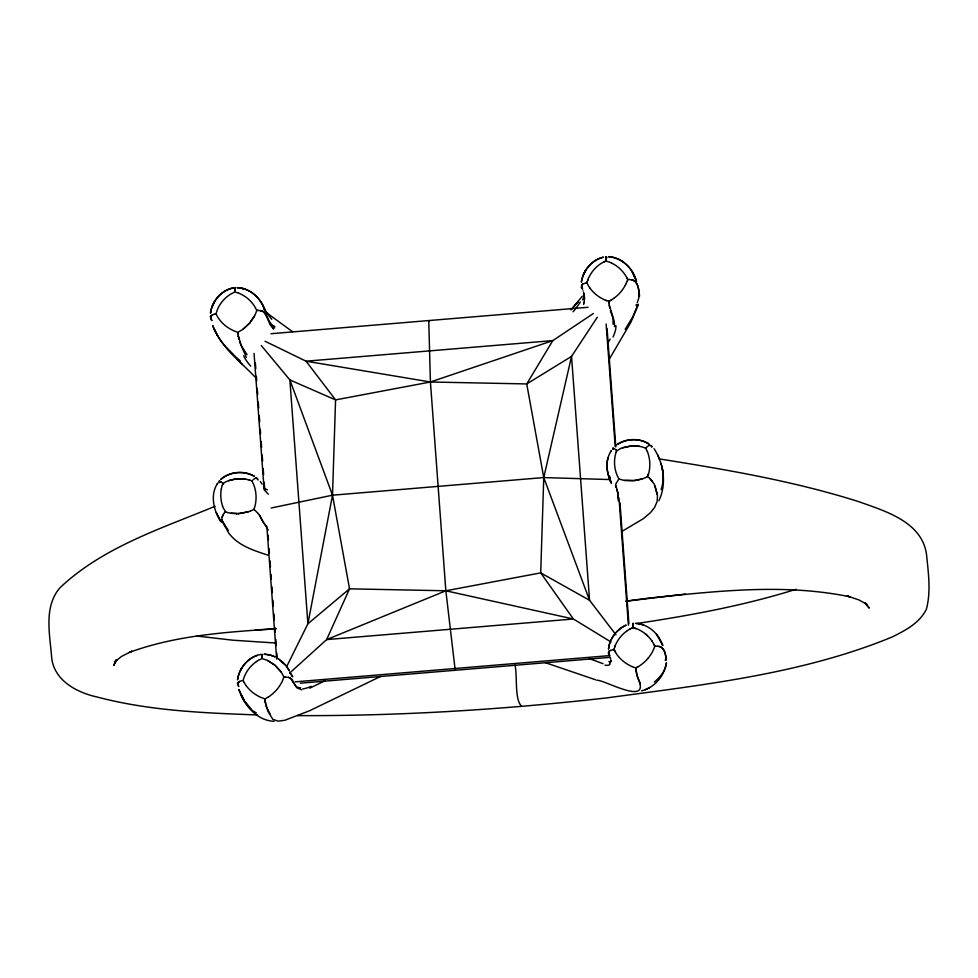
<?xml version="1.0" encoding="UTF-8"?>
<svg xmlns="http://www.w3.org/2000/svg" width="978" height="978" viewBox="0 0 978 978"><rect width="100%" height="100%" fill="white"/><g stroke="black" fill="none" stroke-linecap="round" stroke-linejoin="round"><path stroke-width="1.47" d="M234.879 290.723L234.867 289.72A13.056 0.746 85.1 0 1 234.867 289.317M605.773 258.779L605.773 259.781M660.871 463.327C663.866 471.714 663.964 481.139 661.14 489.587M234.879 289.39L235.123 287.618L235.588 288.119M605.785 258.449L606.03 256.676L606.788 257.825M262.141 654.331C261.97 657.742 261.639 653.316 262.691 654.71M665.786 660.394C666.238 655.749 664.551 646.421 658.084 646.299A12.958 2.115 -4.1 0 0 657.619 646.25L657.534 646.238M224.145 513.23A13.826 2.164 -49.9 0 0 223.192 514.77C219.316 520.602 225.845 526.665 227.984 531.861C236.945 545.418 253.632 550.406 268.229 555.26M616.299 483.266L616.14 483.597A17.139 2.69 -49.9 0 0 615.7 484.807L617.986 493.303M615.565 485.577L615.871 487.399M211.04 318.742L210.576 316.041L213.106 314.561M210.404 316.664L212.422 314.806M608.499 649.037L609.649 643.157M614.575 326.64L614.184 321.102L609.208 304.879L609.746 308.18M608.524 648.72C609.783 638.634 616.739 629.477 625.908 625.162M219.182 481.958L219.463 482.655L219.243 481.042L220.894 481.824L219.341 481.042M612.815 448.303L613.072 449.452L612.998 448.193A17.139 1.333 40.9 0 1 613.524 448.34L613.719 448.437M639.588 296.2C638.854 290.674 638.353 280.283 630.981 279.708A12.958 2.164 -4.3 0 0 630.565 279.659L630.321 279.635A14.205 2.445 -4.6 0 0 629.319 279.525L628.573 279.525A10.428 1.638 -3.8 0 0 628.255 279.476L628.243 279.512M210.49 313.094C211.81 300.992 221.517 289.916 233.62 287.789M237.581 679.637C239.219 667.668 248.73 656.421 260.93 654.465M237.581 679.612L237.654 678.989M581.47 281.53L581.384 282.153C582.961 270.576 591.861 259.635 603.524 257.19L602.326 257.422M666.544 662.742C665.578 670.566 660.223 677.192 654.331 682.045M521.152 705.725C514.538 698.769 517.46 676.446 515.064 665.272M618.12 498.095L618.182 494.245L616.617 489.171M210.539 312.887C212.263 301.016 221.737 289.891 233.828 287.923M666.275 662.974C664.453 676.042 654.429 687.742 641.519 690.859M618.292 500.919L618.169 494.257M210.808 311.077L210.625 312.263M613.072 324.121L613.01 318.058L610.382 310.539M610.957 451.176C605.358 460.112 606.177 471.628 610.455 480.944M237.752 678.377C239.744 668.06 247.3 658.732 257.324 655.309M581.555 280.906C583.634 270.417 591.348 260.796 601.727 257.63M584.025 302.715L584.587 298.046L583.695 292.789M638.866 296.31C639.319 290.918 638.389 281.175 631.812 279.818M608.071 457.68C605.516 466.261 607.827 475.296 611.409 483.218L609.685 478.242M611.58 263.045A32.421 30.11 63.9 0 0 609.636 262.202L605.81 261.028L602.13 262.85A32.421 31.186 -64.7 0 0 600.309 263.987A33.105 31.785 -64.7 0 0 595.394 268.094A30.685 29.462 -64.7 0 0 593.157 270.588A33.105 31.785 -64.7 0 0 589.111 276.957A32.421 31.186 -64.7 0 0 588.181 278.938L586.91 282.96L588.756 286.358A32.494 28.007 24.5 0 0 589.93 288.082M250.674 510.968L254.035 509.379L255.16 505.443A32.506 28.313 -76.9 0 0 253.62 484.452L251.896 480.919L250.625 480.442M647.191 476.897L648.915 472.594A32.494 28.301 -76.9 0 0 649.331 470.455A33.105 28.827 -76.9 0 0 649.82 464.061A30.685 26.724 -76.9 0 0 649.624 460.736A33.105 28.827 -76.9 0 0 648.084 453.56A32.421 28.313 -76.4 0 0 647.399 451.579M614.086 649.074L615.859 652.949A32.421 28.044 24.5 0 0 617.02 654.71A33.105 28.533 24.5 0 0 621.152 659.38A30.685 26.443 24.5 0 0 623.646 661.568A33.105 28.533 24.5 0 0 630.003 665.602A32.421 28.044 24.5 0 0 631.959 666.58M116.125 659.698L113.705 665.505L116.883 659.869L114.499 662.045L121.431 656.495L131.896 651.165L129.279 652.436C176.064 635.235 226.541 632.057 275.857 628.793M614.16 648.793L615.309 645.541M648.304 474.978L648.512 474.22M638.328 304.696L630.908 322.214L608.793 360.038M648.218 475.235L648.39 474.672M587.106 282.055L587.35 281.261M222.287 485.345L223.033 483.328L226.273 481.616M627.631 279.745L627.008 278.033M222.214 485.565L221.774 487.105A32.421 29.829 62.8 0 0 221.297 489.232M654.624 646.678L654.698 645.822M616.128 452.203L616.519 451.115M654.698 646.47L654.319 647.546M627.57 279.94L627.228 280.955M638.121 304.146L632.79 316.786L625.138 329.366M616.079 452.374L615.529 454.257A32.506 29.829 62.8 0 0 617.069 475.259L618.891 479.012L622.766 480.051A32.506 26.822 -9.5 0 0 624.856 480.418L633.451 480.663L641.959 478.988A32.433 26.748 -9.4 0 0 643.989 478.23L646.923 477.032M633.047 623.389L632.876 625.04L633.341 623.341M222.03 517.386L223.216 514.844M614.759 646.959L614.979 646.372M587.668 280.368L587.961 279.574M626.287 283.229L627.008 281.53M654.05 648.255L653.39 649.82A32.421 26.968 -42.2 0 1 652.497 651.739A33.105 27.433 -42.5 0 1 648.341 657.937M616.543 451.041L620.443 448.584A32.421 31.259 7 0 1 622.46 447.802L630.883 445.956L639.539 446.359A32.494 31.333 6.9 0 1 641.678 446.812L645.651 448.071L647.363 451.604M582.705 299.965L583.768 296.835L583.634 292.838M658.866 500.773C666.788 484.306 663.891 463.719 654.05 448.67M214.708 301.42L212.018 306.896M286.468 667.02L307.899 623.781L332.508 495.198L335.576 399.892L306.053 361.188L265.026 341.236M582.925 275.955L585.614 270.478L584.379 272.691M611.116 639.575L613.842 635.077M238.718 293.192A32.421 30.061 63.3 0 1 240.649 294.036A33.105 30.685 63.3 0 1 246.065 297.239A30.685 28.448 63.3 0 1 248.632 299.329A33.105 30.685 63.3 0 1 253.632 304.953A32.494 30.135 63.3 0 1 254.842 306.762L256.798 310.442L255.38 314.17A32.567 27.005 -42.4 0 1 254.524 315.833L249.622 323.143L243.045 329.17A32.213 26.687 -42.5 0 1 242.238 329.745L237.886 332.312L233.974 330.894A32.421 27.946 24.5 0 1 232.018 329.928A33.105 28.533 24.5 0 1 226.529 326.591A30.685 26.443 24.5 0 1 223.95 324.488A33.105 28.533 24.5 0 1 219.023 319.024A32.494 28.007 24.4 0 1 217.849 317.3L215.979 313.84L217.312 309.892A32.421 31.186 -64.7 0 1 218.18 307.887A33.105 31.785 -64.7 0 1 222.25 301.53A30.685 29.462 -64.7 0 1 224.488 299.036A33.105 31.785 -64.7 0 1 229.402 294.953A32.494 31.198 -64.7 0 1 231.224 293.791L234.903 291.97L238.718 293.168M241.81 667.974L240.576 670.223M610.076 339.097L608.071 342.703M217.862 482.985C209.842 494.501 213.595 509.844 220.319 521.066M666.434 659.306C665.602 654.967 664.612 647.118 658.915 646.409M616.409 483.144A13.668 2.078 -50.1 0 1 618.059 480.332L618.634 479.379M216.835 484.623L217.519 483.548M610.59 451.775L611.262 450.699M597.313 317.251L571.531 356.408L543.756 477.57L540.7 572.876L573.377 619.001L611.042 641.984M582.277 296.212L570.993 309.928M572.974 307.654L578.206 301.64L574.477 305.931M616.384 632.008L621.372 627.705L625.908 625.248M289.647 673.084L326.64 639.588L445.846 590.785L540.7 572.876L589.563 600.284L615.957 634.82M220.869 479.281C229.793 471.433 243.925 470.198 254.158 476.176M221.052 479.293C229.989 471.469 244.06 470.504 254.304 476.31M605.993 256.774L606.653 257.715M593.389 313.498L552.802 340.613L430.418 381.995L335.576 399.892L289.867 379.904L261.285 345.552M616.715 444.88C626.006 438.474 639.38 437.875 648.989 443.988M268.559 696.849L264.989 698.903L261.065 697.485A32.494 28.007 24.5 0 1 259.097 696.544A33.105 28.533 24.5 0 1 253.62 693.182A30.685 26.443 24.5 0 1 251.053 691.079A33.105 28.533 24.5 0 1 246.126 685.615M611.005 300.173L612.362 299.317A32.421 26.968 -42.2 0 0 614.074 298.18M617.607 444.134C626.592 438.486 638.891 437.875 648.059 443.462M611.8 299.684L611.091 300.124M638.108 666.764L639.465 665.908A32.494 26.932 -42.5 0 0 641.25 664.661A33.105 27.433 -42.5 0 0 646.103 660.431A30.685 25.428 -42.5 0 0 648.341 657.937M609.624 664.025L610.92 660.712M637.937 666.862L635.883 667.962L634.343 667.473M258.326 660.382L262.006 658.561L266.664 660.101A32.201 29.841 63.3 0 1 267.532 660.492L274.904 665.187L280.869 671.739A32.567 30.257 63.4 0 1 281.957 673.341L283.901 677.033L282.483 680.761A32.494 26.932 -42.5 0 1 281.542 682.656A33.105 27.433 -42.5 0 1 278.119 687.999A30.685 25.428 -42.5 0 1 275.967 690.566A33.105 27.433 -42.5 0 1 270.344 695.615A32.494 26.932 -42.5 0 1 268.473 696.923M610.48 300.478L609.098 301.224L610.052 300.723M631.605 628.182L629.233 629.441A32.421 31.186 -64.7 0 0 627.411 630.578M637.155 667.314L636.666 667.583M325.295 680.627L309.781 688.157M629.991 629.001L630.627 628.671M255.209 478.34L255.454 478.218A17.139 2.69 -49.9 0 1 256.297 477.949L258.119 480.039M622.644 530.981L643.475 518.572L650.529 512.57L654.734 507.252L657.143 501.494L657.522 495.259L654.27 484.196L650.284 479.037L652.546 481.469M609.037 301.248L607.167 300.857M645.223 689.735L649.661 687.607M603.988 261.835L604.942 261.383M380.442 676.519L309.378 710.835L284.842 720.273L278.094 721.141L272.789 719.307L267.825 711.055L265.405 702.412A12.958 0.733 85.3 0 1 265.344 701.984A14.413 0.831 85.3 0 0 266.004 706.043L270.026 713.842M631.751 628.108L632.9 627.619L636.727 628.817A32.421 30.11 63.9 0 1 638.671 629.636A33.105 30.685 63.3 0 1 651.849 640.773M608.793 301.371L608.903 302.385A13.826 0.685 84.9 0 0 609.196 304.341M241.823 680.749A14.205 2.359 -4.2 0 0 240.869 680.994L240.576 681.043A12.958 2.127 -4.4 0 0 240.221 681.153L237.544 682.913L238.681 686.483M610.431 650.456C611.274 649.685 606.519 652.326 609.037 654.282M239.524 681.397L237.52 683.414M215.136 506.249C161.492 528.475 103.069 547.02 60.061 587.668C43.888 606.201 49.56 632.852 51.467 655.064C52.396 679.514 75.942 692.375 97.164 697.021C149.341 710.81 203.717 712.986 257.397 714.942M228.705 480.638L237.141 478.804L245.796 479.208L236.028 478.914A32.25 31.076 6.9 0 0 233.828 479.257L228.705 480.638A32.433 31.259 7 0 0 226.7 481.445M622.448 447.79L632.008 445.882M582.46 288.95L581.702 284.818A16.149 2.738 -4 0 1 583.194 283.926C583.487 282.813 579.269 286.982 582.472 289.121M250.234 511.078A32.421 26.748 -9.4 0 1 248.192 511.787L239.708 513.511L231.114 513.254A32.494 26.822 -9.5 0 1 229.011 512.9L226.004 512.142M796.141 589.257C744.062 605.59 690.223 615.48 636.336 623.573M248.204 511.836L238.583 513.584M641.959 478.988L636.776 480.235A32.25 26.602 -9.5 0 1 634.563 480.553L624.869 480.406M214.524 314.134A14.205 2.335 -4.4 0 0 213.571 314.39L213.473 314.451A12.958 2.152 -4.2 0 0 213.082 314.561M649.857 445.124C645.223 446.518 653.059 444.098 651.874 447.19M585.932 283.107L586.018 283.082A10.428 1.87 -3.5 0 1 586.397 282.972A9.694 1.638 -4 0 1 586.714 282.874M271.175 507.998L332.508 495.198L543.756 477.57L610.382 479.575M651.874 597.729L625.786 601.201L685.37 594.086M649.82 597.998C716.006 591.262 783.989 583.157 849.821 596.788L847.192 595.957L858.99 599.942L867.315 604.624L864.699 602.851L869.271 608.108L867.131 605.26M270.93 333.73L588.108 307.275M295.136 681.849L609.282 655.639M300.417 683.182L610.003 657.35M259.219 629.698L255.27 629.966L276.053 628.793M297.508 715.615C400.821 716.055 504.098 709.515 606.739 697.901C702.95 684.832 801.654 674.197 892.156 636.984C905.335 630.455 919.687 623.035 926.398 609.16C931.105 591.458 928.342 572.839 926.569 554.893C922.376 521.69 884.943 511.042 858.317 501.518C793.378 480.98 726.006 469.55 658.891 458.841M264.194 654.123L269.207 654.722L275.062 656.935M236.37 513.633L231.114 513.254M655.248 646.103L655.346 646.103A10.428 1.565 -3.6 0 0 655.162 646.128A9.694 1.577 -4 0 0 654.649 646.14M237.238 287.654C247.556 288.021 257.055 294.72 261.908 303.669M634.233 445.846L639.539 446.359M284.671 677.057L285.417 677.094M257.569 310.466L258.314 310.503M276.016 643.047L232.544 640.174L196.602 635.993M608.866 256.615C621.58 257.446 632.289 267.764 635.896 279.659M608.402 256.786C619.098 257.397 628.817 264.622 633.573 274.072M237.495 287.679L244.182 288.877M635.492 623.328C648.072 623.927 658.756 633.683 662.729 645.333M264.586 654.27L269.463 654.979M301.774 689.869L296.945 687.876L290.295 677.95A15.966 2.592 -4.1 0 0 288.07 677.338M258.473 310.454A13.826 2.384 -4.6 0 1 260.234 310.613C268.302 311.786 267.141 323.791 274.928 326.603M274.109 721.336C256.554 720.48 244.133 705.224 238.876 689.612M260.295 310.674L261.102 310.796M288.009 677.351C287.336 676.764 293.534 678.781 293.009 681.935M637.937 623.548L640.37 624.037M241.163 288.119C252.458 290.234 261.004 299.378 264.879 309.867L263.705 307.557L266.737 312.96M639.16 623.768L643.548 624.979M633.231 627.693L633.94 627.864M248.363 479.77L250.087 480.259L249.39 480.051M603.071 663.695L589.257 658.61M269.83 654.869L274.671 656.629M635.822 667.95L636.079 669.685M245.539 289.329L243.057 288.559M225.796 512.081L223.326 508.108A32.421 29.829 62.8 0 1 222.532 506.066M545.577 662.742L595.578 679.783M635.345 628.316L636.116 628.585M596.837 680.223C604.196 679.759 648.353 705.407 639.062 681.018C637.632 677.999 636.629 674.808 636.311 671.47A11.137 0.623 85.2 0 1 636.238 670.908A13.655 0.721 85.1 0 1 636.165 670.309L636.042 669.343M589.93 288.082A33.105 28.533 24.5 0 0 594.049 292.789A30.685 26.443 24.5 0 0 596.543 294.977A33.105 28.533 24.5 0 0 602.9 299.011A32.421 28.044 24.5 0 0 604.856 299.989L606.556 300.625M634.013 667.351L631.971 666.531M606.372 300.564L605.7 300.295M256.774 477.997L257.715 479.086M267.385 489.856L266.713 489.55M266.395 489.391L263.644 487.802M647.534 443.132L648.536 443.755M252.947 710.786L256.37 712.974M277.397 658.17L285.503 664.991L289.219 670.602M621.727 260.967L623.524 262.19M292.446 331.664L265.82 312.19L269.891 315.87L267.556 313.657M616.164 450.027L616.482 450.259A9.694 0.782 41.1 0 0 616.213 449.99L616.042 449.929M222.507 482.949L222.422 482.875A13.826 1.015 40.5 0 0 221.138 482.044M279.17 659.27L285.747 665.358M240.295 360.845C228.779 351.2 218.07 339.977 212.764 325.637C220.71 346.921 239.757 360.894 254.855 376.848M254.598 510.003L255.16 510.528A13.668 1.064 40.9 0 1 257.642 513.059M267.141 526.897L263.473 522.875L260.6 517.228M238.938 689.661L244.5 701.153L251.969 709.881M282.239 661.751L283.95 663.39M226.615 347.911L233.033 354.293M237.153 359.317L242.299 364.488M228.253 530.443L222.519 521.201M266.749 492.533L268.363 494.245M266.481 492.252L264.415 489.99M257.789 513.169L258.058 513.474A17.139 1.333 40.9 0 1 258.999 514.562L260.686 517.423M268.253 530.113L260.93 517.998M271.762 319.28L267.862 314.525M247.031 354.659L241.138 345.368L238.302 335.821L238.84 339.121M264.573 310.234L267.862 314.354M273.302 328.632C268.29 323.938 267.752 316.077 263.204 311.383A16.149 2.738 -4.4 0 0 261.077 310.796M245.857 703.035L248.999 707.18M260.307 481.518L262.08 484.159M289.61 672.497L292.728 676.825L290.393 672.913M656.397 634.062L662.729 645.456M259.537 515.272L260.515 517.044M287.361 667.448L289.366 670.798M221.468 522.215L216.321 512.655M654.637 645.7L652.839 642.412A32.494 30.122 63.3 0 0 651.629 640.602M615.517 652.399L615.113 651.715M246.322 357.361L239.549 341.677M611.568 263.07A33.105 30.685 63.3 0 1 617.851 266.957A30.685 28.448 63.3 0 1 620.345 269.146A33.105 30.685 63.3 0 1 624.526 273.999A32.494 30.122 63.3 0 1 625.737 275.82L627.204 278.412M244.207 682.656L244.952 683.891A32.421 28.02 24.1 0 0 246.089 685.639M235.466 288.021L235.087 287.715A14.474 0.819 85.2 0 0 234.854 289.537M243.925 682.131L243.094 680.37L244.402 676.483A32.494 31.198 -64.7 0 1 245.307 674.49A33.105 31.785 -64.7 0 1 248.669 669.001A30.685 29.462 -64.7 0 1 250.82 666.434A33.105 31.785 -64.7 0 1 256.505 661.544M261.395 302.703L262.74 305.197M614.563 650.712L614.196 649.979M244.5 701.153L241.346 695.211M651.299 445.907L651.629 446.604M653.989 644.38L654.514 645.419M241.59 696.043L243.779 700.37M214.304 329.085L217.568 335.65M292.984 681.764L296.334 686.825L299.867 687.913A90.893 13.655 -49.3 0 0 300.674 687.742M262.532 304.806L264.904 310.319L263.082 305.967M238.656 686.311L237.532 683.536M609.037 654.172L608.805 651.385A15.966 2.604 -4.4 0 1 610.37 650.443M211.774 320.332L211.224 319.17M609.38 654.954L609.722 655.761M429.122 321.42L428.755 320.564L430.418 381.995L445.846 590.785L455.21 670.272M211.04 318.632L210.417 316.823M222.275 520.626L221.994 519.868M609.208 654.685L609.734 655.969M211.774 320.527L211.395 319.61M634.123 275.246L636.592 281.688M655.028 485.968L657.314 494.917M657.742 454.941L659.16 458.511M635.688 279.353L632.301 271.835L635.125 277.935M583.194 291.126L583.12 290.796M639.869 682.534L636.91 675.052M610.358 657.803L610.724 659.245M639.979 682.986L640.162 683.915M609.697 478.401L609.172 475.785L610.015 480.394M662.057 466.983L663.17 474.11M609.587 476.384L610.431 481.738M611.372 660.541L610.578 661.996A90.893 6.528 40.3 0 1 608.854 661.495M636.165 670.382L636.226 670.859M636.201 670.627L636.213 670.749A14.413 0.782 85.2 0 0 636.898 674.857M238.057 333.828L237.984 333.168M608.939 302.752L608.878 302.129M265.075 699.71L265.172 700.505A11.039 0.66 85.4 0 0 265.221 700.933L265.234 701.092A14.193 0.892 85.5 0 1 265.16 700.578M635.945 668.524L635.957 668.622A10.379 0.685 85.6 0 1 635.945 668.231M607.093 328.767L615.822 446.787M619.954 502.765L628.903 623.805M606.14 324.036L615.199 446.591M619.001 498.022L628.402 625.125M255.344 362.679L255.796 368.73M256.358 376.298L256.688 380.845M257.251 388.4L257.691 394.452M258.253 402.019L258.705 408.07M259.268 415.638L259.708 421.689M260.27 429.256L260.6 433.792M261.163 441.359L261.615 447.411M262.165 454.978L262.617 461.029M263.18 468.596L263.62 474.648M264.182 482.215L264.745 489.77M268.094 535.162L268.437 539.709M269.109 548.78L269.439 553.316M270.001 560.883L270.441 566.934M271.004 574.502L271.346 579.037M271.896 586.604L272.349 592.656M272.911 600.223L273.351 606.274M273.913 613.842L274.366 619.893M274.916 627.46L275.258 631.996M275.82 639.563L276.261 645.614M276.823 653.182L277.153 657.717M254.06 353.4L264.121 489.575M267.031 528.915L276.652 659.025M632.888 627.02L632.9 627.619M605.785 260.148L605.81 261.028M261.982 657.803L261.982 657.729A9.988 0.672 84.5 0 1 261.859 657.045M632.888 626.739L632.888 626.825A13.826 0.77 85.2 0 1 632.925 625.455M234.867 290.136L234.867 290.307A14.328 0.868 84.8 0 0 234.867 290.649M234.744 290.784A9.988 0.623 85 0 1 234.744 290.197M234.854 290.063A13.839 0.807 85 0 1 234.867 289.732M605.785 259.867A14.328 0.856 84.9 0 1 605.785 259.525L605.773 259.268A13.839 0.795 85.1 0 1 605.785 258.925A13.056 0.733 85.2 0 1 605.785 258.522M627.852 279.439A9.694 1.687 -4.4 0 1 628.316 279.451M214.952 313.95A9.988 1.785 -3.5 0 1 215.661 313.791M237.947 333.914A9.988 0.709 85.7 0 1 237.837 333.009M243.045 329.17A31.516 26.113 -42.5 0 0 244.06 328.4L249.622 323.143L253.974 316.945A31.516 26.113 -42.5 0 0 254.561 315.857M257.153 310.307A9.988 1.736 -4.4 0 1 257.947 310.344M274.684 328.009A82.653 4.645 32.7 0 1 269.61 323.266M580.357 301.97A82.702 9.279 -43.2 0 1 573.108 311.811M583.854 283.62A13.826 2.298 -4.2 0 1 585.357 283.192M626.336 283.241A32.421 26.968 -42.2 0 1 625.407 285.148M625.358 285.124A33.105 27.433 -42.5 0 1 621.238 291.346A30.685 25.428 -42.5 0 1 619.013 293.852A33.105 27.433 -42.5 0 1 614.147 298.082M608.891 301.97A10.428 0.685 85.6 0 1 608.854 301.64M238.326 336.322A13.826 0.77 85.2 0 1 238.07 334.378M648.353 476.971A9.988 0.856 40.7 0 1 649.001 477.594M649.184 477.875A13.826 1.174 40.6 0 1 650.566 479.232M666.336 659.221A105.575 8.863 41.9 0 1 665.859 659.905M656.226 646.177A14.205 2.359 -4.3 0 1 657.314 646.25M636.128 669.942A14.193 0.697 84.9 0 1 636.067 669.478M645.468 448.401A9.988 1.443 -49.1 0 1 645.969 447.936M631.996 445.821A32.25 31.149 7.1 0 1 634.233 445.785M618.781 479.269A9.694 1.455 -50 0 1 619.025 478.914M644.942 633.548A30.685 28.448 63.3 0 1 647.448 635.737M614.147 649.514A9.694 1.54 -4.5 0 0 613.756 649.6A10.428 1.809 -3.8 0 0 613.377 649.649M611.25 650.211A13.826 2.188 -4.7 0 1 612.778 649.808M615.284 645.529A32.421 31.186 -64.7 0 1 616.177 643.536A33.105 31.785 -64.7 0 1 620.26 637.179A30.685 29.462 -64.7 0 1 622.497 634.685A33.105 31.785 -64.7 0 1 627.411 630.602M646.58 447.313A13.826 2.176 -49.9 0 1 647.778 446.335M613.622 448.352A13.668 1.064 40.9 0 1 615.48 449.501M639.025 296.835A105.575 15.538 -50.8 0 1 637.24 302.557M636.482 304.415A105.575 15.538 -50.8 0 1 636.042 305.417M605.785 258.877A14.474 0.795 85.3 0 1 605.993 256.847M615.871 325.552A83.961 20.44 -42.6 0 1 613.035 337.055M584.147 302.581A90.893 15.025 -49.4 0 1 583.609 304.439M223.143 483.584A9.988 0.709 40.6 0 1 223.644 483.963M224.427 512.692A9.988 1.711 -49.3 0 1 224.879 512.032M222.581 506.054A33.105 30.379 62.9 0 1 220.967 498.719A30.685 28.166 62.9 0 1 220.771 495.418A33.105 30.379 62.9 0 1 221.321 489.159M238.583 513.719A32.25 26.724 -9.6 0 1 236.358 513.768M253.767 509.306A9.694 0.721 41 0 1 254.097 509.611M251.982 480.76A9.694 1.589 -50.1 0 1 252.287 480.479M245.833 479.244A32.433 31.259 7 0 1 247.972 479.697M253.168 479.721A13.668 2.2 -50.2 0 1 255.295 478.23M250.747 366.175A83.961 14.743 34.1 0 1 243.742 355.76M273.473 328.975A90.893 7.91 40.4 0 1 273.045 328.437M242.776 680.615A9.988 1.516 -5 0 1 243.449 680.48M265.062 700.798A9.963 0.636 85.4 0 1 264.952 699.869M261.921 656.849A13.826 0.77 85.3 0 1 261.933 655.59M256.493 661.519A32.421 31.174 -65.4 0 1 258.314 660.37M283.583 677.155A9.988 1.589 -4 0 1 284.317 677.167M285.27 677.131A13.826 2.176 -3.8 0 1 287.031 677.265M280.869 671.739A31.553 29.242 63.3 0 0 280.124 670.712L274.904 665.187L268.657 661.042A31.54 29.242 63.3 0 0 267.544 660.492M665.358 660.052A113.961 12.042 37.6 0 1 665.052 660.077M311.334 686.36A82.653 17.237 -42 0 1 302.728 688.903M609.893 664.221A82.702 12.188 34.9 0 1 605.015 665.174M349.537 588.829L326.64 639.588L573.377 619.001L445.846 590.785L349.537 588.829L307.899 623.781L289.867 379.904L332.508 495.198L349.537 588.829M552.802 340.613L526.726 383.938L543.756 477.57L589.563 600.284L571.531 356.408L526.726 383.938L430.418 381.995L306.053 361.188L552.802 340.613M265.331 701.813L265.282 701.446A13.655 0.807 85.4 0 0 265.331 701.886L265.344 701.935"/></g></svg>
